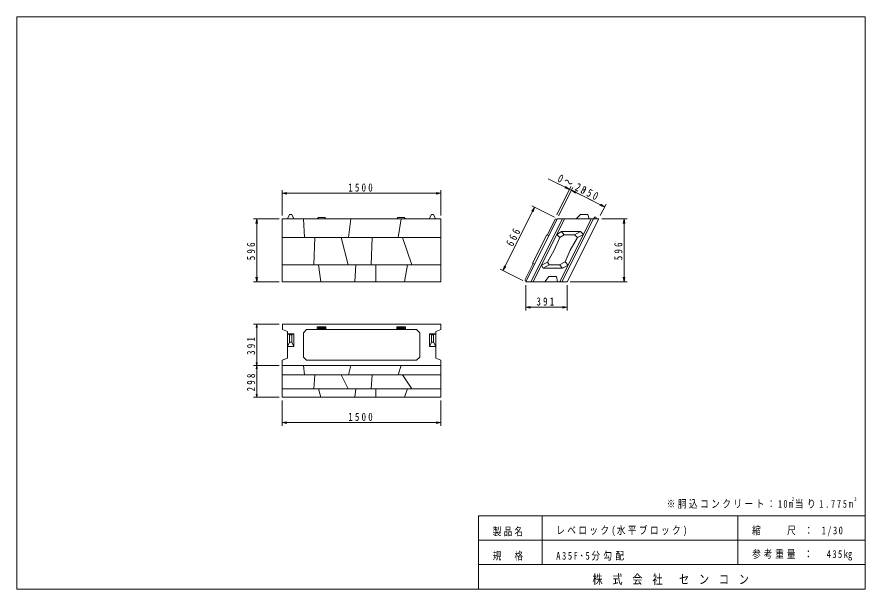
# Model space of a CAD drawing. Units: millimetres on the paper, scale 1:30. Extents: x 15 to 282, y 15 to 195.
import ezdxf
from ezdxf.enums import TextEntityAlignment as Align

# ---------------------------------------------------------------- set-up
doc = ezdxf.new("R2010")
doc.units = ezdxf.units.MM
for name, color, linetype, lineweight in [('D-STR-DIM', 7, 'Continuous', 13), ('D-STR-STR3', 1, 'Continuous', 13), ('V-nasSTD', 7, 'Continuous', 13)]:
    doc.layers.add(name, color=color, linetype=linetype, lineweight=lineweight)
doc.styles.add('ＭＳ ゴシック-5.0-0.0', font='')
doc.styles.get('ＭＳ ゴシック-5.0-0.0').set_extended_font_data('ＭＳ ゴシック-5.0-0.0')

msp = doc.modelspace()

# ---------------------------------------------------------------- linework, layer by layer
at = {"layer": 'D-STR-DIM'}
for p, q in [((196.275, 137.11), (182.262, 144.116)), ((184.946, 132.712), (189.418, 141.656)), ((188.971, 140.762), (187.741, 141.656)), ((98.5, 132.52), (98.5, 140.52)), ((98.5, 139.52), (100, 139.77)), ((98.5, 139.52), (148.5, 139.52)), ((98.5, 139.52), (100, 139.27)), ((148.5, 139.52), (147, 139.77)), ((148.5, 139.52), (147, 139.27)), ((148.5, 132.52), (148.5, 140.52)), ((185.542, 132.414), (190.014, 141.358)), ((185.542, 132.414), (190.014, 141.358)), ((188.971, 140.762), (187.517, 141.209)), ((189.567, 140.464), (200.002, 135.246)), ((189.567, 140.464), (191.02, 140.017)), ((189.567, 140.464), (190.797, 139.569)), ((189.567, 140.464), (191.02, 140.017)), ((189.567, 140.464), (190.797, 139.569)), ((168.011, 115.241), (177.939, 135.097)), ((184.2, 131.967), (177.045, 135.545)), ((177.939, 135.097), (177.045, 133.868)), ((177.939, 135.097), (177.492, 133.644)), ((200.002, 135.246), (198.548, 135.694)), ((198.66, 132.563), (200.449, 136.141)), ((200.002, 135.246), (198.772, 136.141)), ((97.5, 131.52), (89.5, 131.52)), ((90.5, 131.52), (90.25, 130.02)), ((90.5, 111.663), (90.5, 131.52)), ((90.5, 131.52), (90.75, 130.02)), ((199.139, 131.52), (207.139, 131.52)), ((206.139, 131.52), (205.889, 130.02)), ((206.139, 111.663), (206.139, 131.52)), ((206.139, 131.52), (206.389, 130.02)), ((174.272, 112.111), (167.117, 115.688)), ((168.011, 115.241), (168.458, 116.695)), ((168.011, 115.241), (168.906, 116.471)), ((90.5, 111.663), (90.25, 113.163)), ((90.5, 111.663), (90.75, 113.163)), ((206.139, 111.663), (205.889, 113.163)), ((206.139, 111.663), (206.389, 113.163)), ((97.5, 111.663), (89.5, 111.663)), ((175.167, 110.663), (175.167, 102.663)), ((188.21, 110.663), (188.21, 102.663)), ((189.21, 111.663), (207.139, 111.663)), ((175.167, 103.663), (176.667, 103.913)), ((175.167, 103.663), (188.21, 103.663)), ((175.167, 103.663), (176.667, 103.413)), ((188.21, 103.663), (186.71, 103.913)), ((188.21, 103.663), (186.71, 103.413)), ((97.5, 98.33), (89.5, 98.33)), ((90.5, 98.33), (90.333, 97.33)), ((90.5, 85.297), (90.5, 98.33)), ((90.5, 98.33), (90.667, 97.33)), ((90.5, 85.297), (90.333, 86.297)), ((90.5, 85.297), (90.667, 86.297)), ((97.5, 85.297), (89.5, 85.297)), ((97.5, 85.297), (89.5, 85.297)), ((90.5, 85.297), (90.333, 84.297)), ((90.5, 75.363), (90.5, 85.297)), ((90.5, 85.297), (90.667, 84.297)), ((97.5, 75.363), (89.5, 75.363)), ((90.5, 75.363), (90.333, 76.363)), ((90.5, 75.363), (90.667, 76.363)), ((98.5, 74.363), (98.5, 66.363)), ((148.495, 74.363), (148.495, 66.363)), ((98.5, 67.363), (100, 67.613)), ((98.5, 67.363), (148.495, 67.363)), ((98.5, 67.363), (100, 67.113)), ((148.495, 67.363), (146.995, 67.613)), ((148.495, 67.363), (146.995, 67.113))]:
    msp.add_line(p, q, dxfattribs=at)
at = {"layer": 'D-STR-STR3'}
for p, q in [((105.541, 125.636), (105.202, 131.52)), ((119.417, 125.636), (120.095, 131.52)), ((135.063, 125.636), (135.911, 131.52)), ((148.5, 111.663), (148.5, 131.52)), ((175.167, 111.663), (185.095, 131.52)), ((185.095, 131.52), (198.139, 131.52)), ((198.139, 131.52), (188.21, 111.663)), ((192.428, 132.853), (191.095, 131.52)), ((194.761, 132.853), (192.428, 132.853)), ((195.095, 131.52), (194.761, 132.853)), ((196.533, 131.52), (196.933, 131.983)), ((196.933, 131.983), (197.266, 131.983)), ((197.266, 131.983), (197.433, 131.52)), ((108.484, 117.03), (108.806, 125.636)), ((117.021, 125.636), (119.277, 117.03)), ((126.484, 117.03), (126.806, 125.636)), ((136.409, 125.636), (139.308, 117.03)), ((184.965, 126.595), (180.113, 116.891)), ((184.122, 121.577), (185.887, 125.575)), ((184.965, 126.595), (186.412, 127.49)), ((184.965, 126.595), (185.887, 125.575)), ((187.291, 126.49), (185.887, 125.575)), ((186.412, 127.49), (187.291, 126.49)), ((193.344, 126.595), (188.491, 116.891)), ((191.424, 125.617), (189.168, 121.577)), ((190.579, 126.49), (192.457, 127.49)), ((190.579, 126.49), (191.424, 125.617)), ((193.344, 126.595), (191.424, 125.617)), ((192.457, 127.49), (193.344, 126.595)), ((182.032, 117.87), (184.122, 121.577)), ((189.168, 121.577), (187.569, 117.912)), ((180.113, 116.891), (182.032, 117.87)), ((182.032, 117.87), (182.544, 116.997)), ((185.832, 116.997), (187.569, 117.912)), ((187.569, 117.912), (188.491, 116.891)), ((110.667, 111.663), (109.894, 117.03)), ((121.642, 117.03), (121.333, 111.663)), ((128, 111.663), (128, 117.03)), ((137.927, 117.03), (137, 111.663)), ((180.665, 115.997), (180.113, 116.891)), ((180.665, 115.997), (182.544, 116.997)), ((185.832, 116.997), (186.711, 115.997)), ((186.711, 115.997), (188.491, 116.891)), ((181.167, 111.663), (182.496, 113.333)), ((182.496, 113.333), (184.829, 113.339)), ((184.829, 113.339), (185.167, 111.674)), ((98.5, 111.663), (148.5, 111.663)), ((175.167, 111.663), (188.21, 111.663)), ((106.164, 96.663), (105.164, 95.663)), ((106.164, 96.663), (140.831, 96.663)), ((140.831, 96.663), (141.831, 95.663)), ((105.164, 95.663), (105.164, 87.963)), ((141.831, 95.663), (141.831, 87.963)), ((98.5, 86.972), (98.5, 85.297)), ((105.164, 87.963), (106.164, 86.963)), ((141.831, 87.963), (140.831, 86.963)), ((148.495, 86.972), (148.495, 85.297)), ((148.495, 85.297), (98.5, 85.297)), ((105.541, 82.35), (105.202, 85.297)), ((119.417, 82.35), (120.096, 85.297)), ((135.063, 82.35), (135.912, 85.297)), ((148.495, 85.297), (148.495, 75.363)), ((108.484, 78.043), (108.806, 82.35)), ((117.021, 82.35), (119.278, 78.043)), ((126.484, 78.043), (126.806, 82.35)), ((136.408, 82.35), (139.31, 78.043)), ((110.667, 75.363), (109.895, 78.043)), ((121.642, 78.043), (121.333, 75.363)), ((128, 75.363), (128, 78.043)), ((137.926, 78.043), (137, 75.363)), ((148.495, 75.363), (98.5, 75.363))]:
    msp.add_line(p, q, dxfattribs=at)
at = {"layer": 'V-nasSTD', "color": 1}
msp.add_line((98.5, 131.52), (148.467, 131.52), dxfattribs=at)
at = {"layer": 'V-nasSTD'}
for p, q in [((98.5, 131.52), (98.5, 111.663)), ((100.846, 132.853), (100.18, 131.52)), ((101.513, 132.853), (100.846, 132.853)), ((101.513, 132.853), (102.18, 131.52)), ((109.55, 131.52), (109.883, 131.853)), ((109.883, 131.853), (111.883, 131.853)), ((112.217, 131.52), (111.883, 131.853)), ((134.617, 131.52), (134.95, 131.853)), ((136.95, 131.853), (134.95, 131.853)), ((137.283, 131.52), (136.95, 131.853)), ((145.482, 132.853), (144.816, 131.52)), ((146.149, 132.853), (145.482, 132.853)), ((146.149, 132.853), (146.816, 131.52)), ((176.833, 111.663), (186.761, 131.52)), ((177.5, 111.663), (187.428, 131.52)), ((184.499, 131.445), (181.964, 126.377)), ((184.946, 131.222), (184.499, 131.445)), ((195.805, 131.52), (185.877, 111.663)), ((196.472, 131.52), (186.544, 111.663)), ((98.5, 125.636), (148.467, 125.636)), ((181.815, 126.451), (177.349, 117.518)), ((181.815, 126.451), (182.411, 126.153)), ((186.412, 127.49), (192.457, 127.49)), ((187.291, 126.49), (190.579, 126.49)), ((177.349, 117.518), (177.945, 117.22)), ((98.5, 117.03), (148.5, 117.03)), ((174.869, 112.185), (177.498, 117.443)), ((180.665, 115.997), (186.711, 115.997)), ((182.544, 116.997), (185.832, 116.997)), ((175.316, 111.962), (174.869, 112.185)), ((123.498, 98.33), (98.581, 98.33)), ((98.581, 98.33), (98.581, 96.663)), ((98.581, 96.663), (100.164, 95.997)), ((109.55, 97.53), (109.883, 97.263)), ((109.55, 97.53), (109.55, 96.663)), ((109.55, 97.53), (112.217, 97.53)), ((109.55, 96.663), (109.883, 96.93)), ((109.883, 97.263), (109.883, 96.93)), ((109.883, 97.263), (111.883, 97.263)), ((109.883, 96.93), (111.883, 96.93)), ((111.883, 97.263), (112.217, 97.53)), ((111.883, 97.263), (111.883, 96.93)), ((111.883, 96.93), (112.217, 96.663)), ((112.217, 97.53), (112.217, 96.663)), ((123.498, 98.33), (148.414, 98.33)), ((134.617, 97.53), (134.95, 97.263)), ((134.617, 97.53), (134.617, 96.663)), ((137.283, 97.53), (134.617, 97.53)), ((134.95, 96.93), (134.617, 96.663)), ((134.95, 97.263), (134.95, 96.93)), ((136.95, 97.263), (134.95, 97.263)), ((136.95, 96.93), (134.95, 96.93)), ((136.95, 97.263), (137.283, 97.53)), ((136.95, 97.263), (136.95, 96.93)), ((136.95, 96.93), (137.283, 96.663)), ((137.283, 97.53), (137.283, 96.663)), ((148.414, 96.663), (146.831, 95.997)), ((148.414, 98.33), (148.414, 96.663)), ((100.164, 87.638), (100.164, 95.997)), ((100.164, 91.296), (100.164, 95.296)), ((100.164, 95.296), (102.164, 95.296)), ((100.164, 95.296), (100.831, 94.963)), ((100.831, 94.963), (101.498, 94.963)), ((100.831, 94.963), (100.831, 92.63)), ((102.164, 95.296), (101.498, 94.963)), ((101.498, 94.963), (101.498, 92.63)), ((102.164, 91.296), (102.164, 95.296)), ((144.831, 91.297), (144.831, 95.297)), ((144.831, 95.297), (146.831, 95.297)), ((144.831, 95.297), (145.498, 94.963)), ((145.498, 94.963), (146.164, 94.963)), ((145.498, 94.963), (145.498, 92.63)), ((146.831, 95.297), (146.164, 94.963)), ((146.164, 94.963), (146.164, 92.63)), ((146.831, 87.638), (146.831, 95.997)), ((146.831, 91.297), (146.831, 95.297)), ((100.164, 91.296), (100.831, 92.63)), ((100.164, 91.296), (102.164, 91.296)), ((100.831, 92.63), (101.498, 92.63)), ((102.164, 91.296), (101.498, 92.63)), ((144.831, 91.297), (145.498, 92.63)), ((144.831, 91.297), (146.831, 91.297)), ((145.498, 92.63), (146.164, 92.63)), ((146.831, 91.297), (146.164, 92.63)), ((98.5, 86.972), (100.164, 87.638)), ((106.164, 86.963), (140.831, 86.963)), ((148.495, 86.972), (146.831, 87.638)), ((98.5, 75.363), (98.5, 85.297)), ((148.495, 82.35), (98.5, 82.35)), ((148.495, 78.043), (98.5, 78.043))]:
    msp.add_line(p, q, dxfattribs=at)
at = {"layer": 'V-nasSTD', "color": 4}
for p, q in [((282, 38), (160.333, 38)), ((160.333, 38), (160.333, 15)), ((180.333, 38), (180.333, 22.667)), ((242, 38), (242, 22.667)), ((282, 30.333), (160.333, 30.333)), ((282, 22.667), (160.333, 22.667))]:
    msp.add_line(p, q, dxfattribs=at)
msp.add_lwpolyline([(15, 15), (15, 195), (282, 195), (282, 15)], close=True, dxfattribs=at)

# ---------------------------------------------------------------- texts
at = {"layer": 'D-STR-DIM', "char_height": 2.566, "attachment_point": 8, "style": 'ＭＳ ゴシック-5.0-0.0'}
for s, insert, rotation in [('\\T1.44;\\W0.8;0～20\\~\\~\\~', (189.492, 141.06), 333.435), ('\\T1.5;\\W0.8;350', (195.008, 138.302), 333.435), ('\\T1.5;\\W0.8;666', (172.528, 125.393), 63.435), ('\\T1.5;\\W0.8;596', (90, 121.592), 90), ('\\T1.5;\\W0.8;596', (205.639, 121.592), 90), ('\\T1.5;\\W0.8;391', (90, 91.813), 90), ('\\T1.5;\\W0.8;298', (90, 80.33), 90)]:
    msp.add_mtext(s, dxfattribs=dict(at, insert=insert, rotation=rotation))
for s, insert in [('\\T1.5;\\W0.8;1500', (123.5, 140.02)), ('\\T1.5;\\W0.8;391', (181.689, 104.163)), ('\\T1.5;\\W0.8;1500', (123.498, 67.863))]:
    msp.add_mtext(s, dxfattribs=dict(at, insert=insert))
at = {"layer": 'V-nasSTD', "color": 4, "style": 'ＭＳ ゴシック-5.0-0.0', "width": 0.8}
for s, p in [('2', (258.882, 42.304)), ('3', (278.548, 42.304))]:
    msp.add_text(s, height=1.222, dxfattribs=at).set_placement(p, align=Align.BOTTOM_LEFT)
at = {"layer": 'V-nasSTD', "color": 4, "attachment_point": 7, "style": 'ＭＳ ゴシック-5.0-0.0'}
for s, insert, char_height in [('\\T1.28;\\W0.8;※胴込コンクリート：10m', (219.548, 40.304), 2.444), ('\\T1.4;\\W0.8;当り1.775m', (259.882, 40.304), 2.444), ('\\T1.27;\\W0.8;レベロック(水平ブロック)', (184.772, 31.624), 2.444), ('\\T1.34;\\W0.8;縮\u3000\u3000尺\\~：\\~1/30', (246.439, 31.624), 2.444), ('\\T1.25;\\W0.8;製品名', (164.772, 31.624), 2.444), ('\\T1.25;\\W0.8;規\u3000格', (164.772, 23.958), 2.444), ('\\T1.38;\\W0.8;A35F･5分勾配', (184.772, 23.958), 2.444), ('\\T1.33;\\W0.8;参考重量\\~：\\~\\~435㎏', (246.439, 23.958), 2.444), ('\\T1.31;\\W0.8;株\\~式\\~会\\~社\u3000セ\\~ン\\~コ\\~ン', (196.175, 16.291), 2.933)]:
    msp.add_mtext(s, dxfattribs=dict(at, insert=insert, char_height=char_height))

doc.saveas('drawing.dxf')
